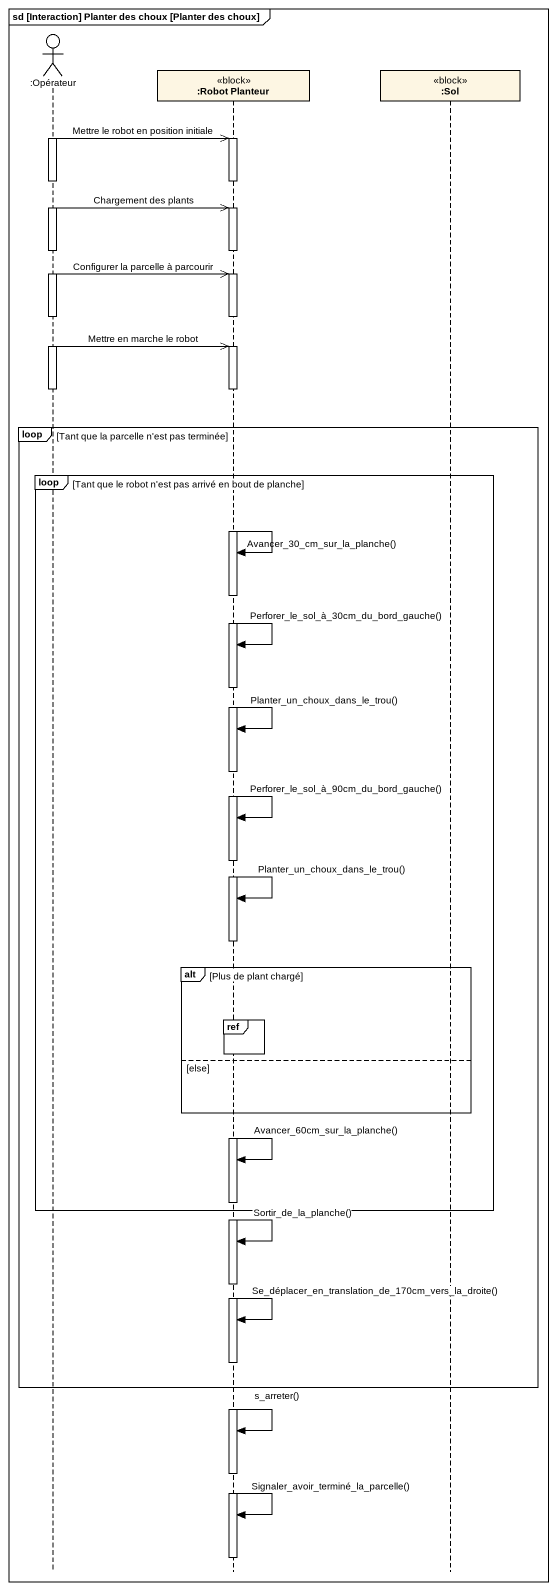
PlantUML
@startuml
mainframe sd [Interaction] Planter des choux [Planter des choux]
hide footbox
actor ":Opérateur" as Opérateur
participant ":Robot Planteur" as Robot_Planteur <<block>>
participant ":Sol" as Sol <<block>>

activate Opérateur
Opérateur ->> Robot_Planteur : Mettre le robot en position initiale
activate Robot_Planteur
deactivate Robot_Planteur
Opérateur ->> Robot_Planteur : Chargement des plants
activate Robot_Planteur
deactivate Robot_Planteur
Opérateur ->> Robot_Planteur : Configurer la parcelle à parcourir
activate Robot_Planteur
deactivate Robot_Planteur
Opérateur ->> Robot_Planteur : Mettre en marche le robot
activate Robot_Planteur
deactivate Opérateur
loop Tant que la parcelle n'est pas terminée
  loop Tant que le robot n'est pas arrivé en bout de planche
    Robot_Planteur -> Robot_Planteur : Avancer_30_cm_sur_la_planche()
    Robot_Planteur -> Robot_Planteur : Perforer_le_sol_à_30cm_du_bord_gauche()
    Robot_Planteur -> Robot_Planteur : Planter_un_choux_dans_le_trou()
    Robot_Planteur -> Robot_Planteur : Perforer_le_sol_à_90cm_du_bord_gauche()
    Robot_Planteur -> Robot_Planteur : Planter_un_choux_dans_le_trou()
    alt Plus de plant chargé
      ref over Robot_Planteur :  
    else else
    end
    Robot_Planteur -> Robot_Planteur : Avancer_60cm_sur_la_planche()
  end
  Robot_Planteur -> Robot_Planteur : Sortir_de_la_planche()
  Robot_Planteur -> Robot_Planteur : Se_déplacer_en_translation_de_170cm_vers_la_droite()
end
Robot_Planteur -> Robot_Planteur : s_arreter()
Robot_Planteur -> Robot_Planteur : Signaler_avoir_terminé_la_parcelle()
deactivate Robot_Planteur
@enduml
